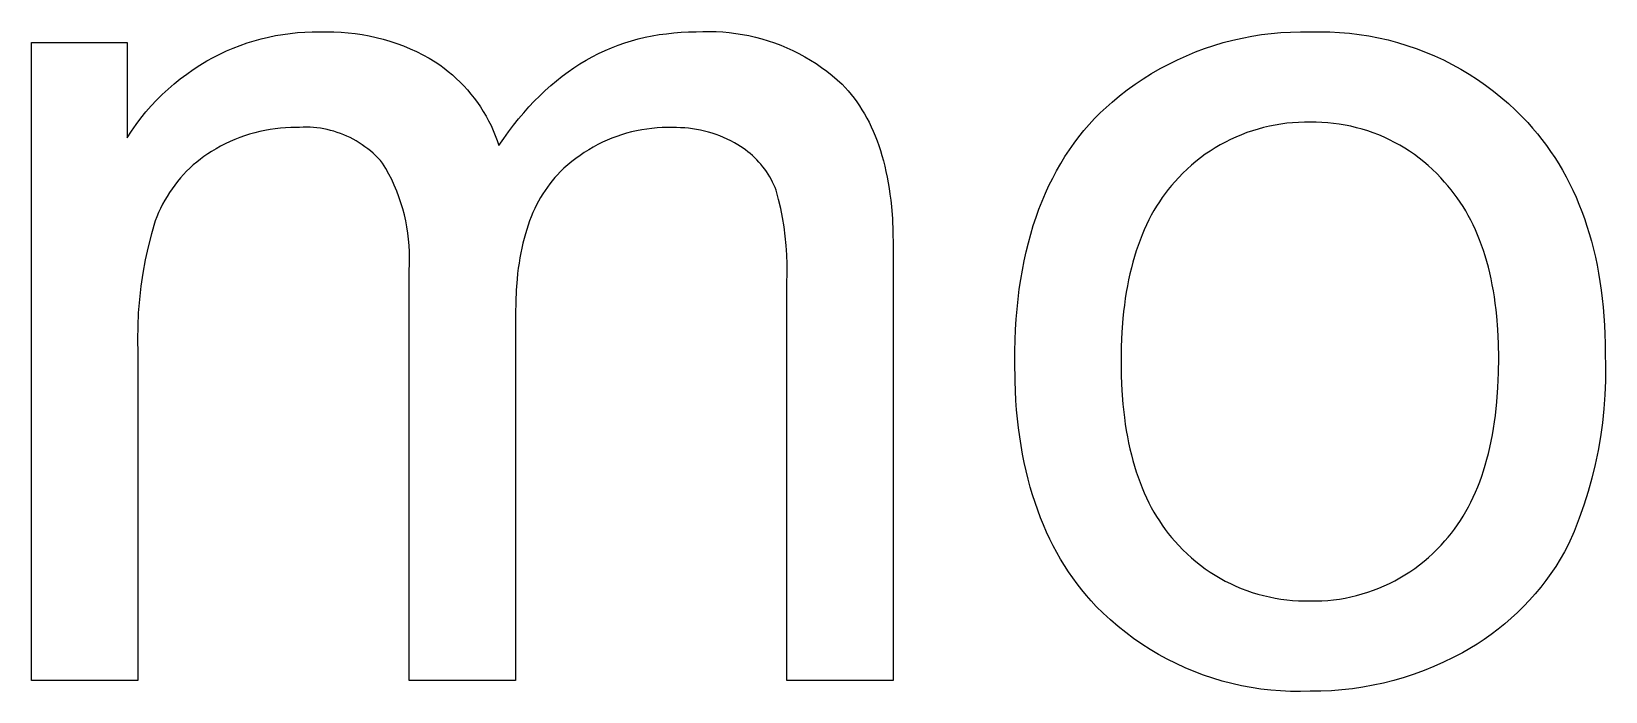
# Model space of a CAD drawing. Header units: millimetres. Extents: x 974 to 5700, y -47 to 3256.
# Drawn here: x 4264.2 to 4325.9, y 160.7 to 186.6 of the extents above; entities that cross this region are included whole.
import ezdxf

# ---------------------------------------------------------------- set-up
doc = ezdxf.new("R2010")
doc.units = ezdxf.units.MM
doc.header["$MEASUREMENT"] = 0
doc.layers.add('Domyslna', color=7, linetype='Continuous', true_color=0x000000)

msp = doc.modelspace()

# ---------------------------------------------------------------- linework, layer by layer
at = {"layer": 'Domyslna'}
for p, q in [((4274.598, 186.58), (4274.887, 186.6)), ((4274.887, 186.6), (4275.177, 186.609)), ((4275.177, 186.609), (4275.467, 186.609)), ((4275.467, 186.609), (4275.746, 186.616)), ((4275.746, 186.616), (4276.026, 186.613)), ((4276.026, 186.613), (4276.306, 186.6)), ((4276.306, 186.6), (4276.585, 186.578)), ((4289.654, 186.592), (4289.946, 186.605)), ((4289.946, 186.605), (4290.242, 186.609)), ((4290.242, 186.609), (4290.503, 186.622)), ((4290.503, 186.622), (4290.764, 186.625)), ((4290.764, 186.625), (4291.024, 186.62)), ((4291.024, 186.62), (4291.285, 186.606)), ((4291.285, 186.606), (4291.545, 186.583)), ((4313.198, 186.583), (4313.581, 186.604)), ((4313.581, 186.604), (4313.965, 186.613)), ((4313.965, 186.613), (4314.348, 186.609)), ((4314.348, 186.609), (4314.734, 186.616)), ((4314.734, 186.616), (4315.119, 186.609)), ((4315.119, 186.609), (4315.504, 186.59)), ((4264.153, 161.136), (4264.153, 186.191)), ((4264.153, 186.191), (4267.911, 186.191)), ((4267.911, 186.191), (4267.911, 182.453)), ((4272.072, 185.975), (4272.342, 186.08)), ((4272.342, 186.08), (4272.616, 186.176)), ((4272.616, 186.176), (4272.892, 186.262)), ((4272.892, 186.262), (4273.172, 186.339)), ((4273.172, 186.339), (4273.453, 186.406)), ((4273.453, 186.406), (4273.737, 186.464)), ((4273.737, 186.464), (4274.023, 186.513)), ((4274.023, 186.513), (4274.31, 186.551)), ((4274.31, 186.551), (4274.598, 186.58)), ((4276.585, 186.578), (4276.863, 186.546)), ((4276.863, 186.546), (4277.139, 186.505)), ((4277.139, 186.505), (4277.414, 186.454)), ((4277.414, 186.454), (4277.687, 186.393)), ((4277.687, 186.393), (4277.958, 186.323)), ((4277.958, 186.323), (4278.226, 186.243)), ((4278.226, 186.243), (4278.492, 186.155)), ((4278.492, 186.155), (4278.754, 186.057)), ((4278.754, 186.057), (4279.012, 185.95)), ((4286.666, 185.873), (4286.92, 185.982)), ((4286.92, 185.982), (4287.177, 186.082)), ((4287.177, 186.082), (4287.439, 186.174)), ((4287.439, 186.174), (4287.703, 186.256)), ((4287.703, 186.256), (4287.971, 186.33)), ((4287.971, 186.33), (4288.243, 186.396)), ((4288.243, 186.396), (4288.518, 186.452)), ((4288.518, 186.452), (4288.797, 186.5)), ((4288.797, 186.5), (4289.079, 186.539)), ((4289.079, 186.539), (4289.364, 186.57)), ((4289.364, 186.57), (4289.654, 186.592)), ((4291.545, 186.583), (4291.804, 186.551)), ((4291.804, 186.551), (4292.061, 186.511)), ((4292.061, 186.511), (4292.317, 186.461)), ((4292.317, 186.461), (4292.572, 186.403)), ((4292.572, 186.403), (4292.824, 186.337)), ((4292.824, 186.337), (4293.073, 186.261)), ((4293.073, 186.261), (4293.32, 186.178)), ((4293.32, 186.178), (4293.565, 186.086)), ((4293.565, 186.086), (4293.805, 185.985)), ((4293.805, 185.985), (4294.042, 185.877)), ((4310.202, 185.955), (4310.566, 186.077)), ((4310.566, 186.077), (4310.934, 186.186)), ((4310.934, 186.186), (4311.305, 186.284)), ((4311.305, 186.284), (4311.679, 186.369)), ((4311.679, 186.369), (4312.056, 186.441)), ((4312.056, 186.441), (4312.435, 186.501)), ((4312.435, 186.501), (4312.816, 186.548)), ((4312.816, 186.548), (4313.198, 186.583)), ((4315.504, 186.59), (4315.888, 186.556)), ((4315.888, 186.556), (4316.271, 186.51)), ((4316.271, 186.51), (4316.651, 186.45)), ((4316.651, 186.45), (4317.03, 186.377)), ((4317.03, 186.377), (4317.405, 186.291)), ((4317.405, 186.291), (4317.778, 186.192)), ((4317.778, 186.192), (4318.146, 186.08)), ((4318.146, 186.08), (4318.511, 185.955)), ((4270.763, 185.306), (4271.032, 185.467)), ((4271.032, 185.467), (4271.285, 185.607)), ((4271.285, 185.607), (4271.543, 185.739)), ((4271.543, 185.739), (4271.806, 185.861)), ((4271.806, 185.861), (4272.072, 185.975)), ((4279.012, 185.95), (4279.267, 185.834)), ((4279.267, 185.834), (4279.518, 185.709)), ((4279.518, 185.709), (4279.764, 185.576)), ((4279.764, 185.576), (4280.005, 185.435)), ((4280.005, 185.435), (4280.178, 185.316)), ((4285.684, 185.35), (4285.925, 185.494)), ((4285.925, 185.494), (4286.168, 185.629)), ((4286.168, 185.629), (4286.415, 185.755)), ((4286.415, 185.755), (4286.666, 185.873)), ((4294.042, 185.877), (4294.276, 185.76)), ((4294.276, 185.76), (4294.505, 185.636)), ((4294.505, 185.636), (4294.73, 185.503)), ((4294.73, 185.503), (4294.95, 185.364)), ((4294.95, 185.364), (4295.165, 185.217)), ((4308.794, 185.348), (4309.138, 185.517)), ((4309.138, 185.517), (4309.488, 185.675)), ((4309.488, 185.675), (4309.843, 185.821)), ((4309.843, 185.821), (4310.202, 185.955)), ((4318.511, 185.955), (4318.871, 185.818)), ((4318.871, 185.818), (4319.226, 185.668)), ((4319.226, 185.668), (4319.576, 185.506)), ((4319.576, 185.506), (4319.92, 185.332)), ((4269.752, 184.57), (4269.995, 184.767)), ((4269.995, 184.767), (4270.245, 184.955)), ((4270.245, 184.955), (4270.501, 185.135)), ((4270.501, 185.135), (4270.763, 185.306)), ((4280.178, 185.316), (4280.347, 185.191)), ((4280.347, 185.191), (4280.512, 185.06)), ((4280.512, 185.06), (4280.673, 184.924)), ((4280.673, 184.924), (4280.829, 184.783)), ((4280.829, 184.783), (4280.98, 184.637)), ((4284.759, 184.688), (4284.985, 184.867)), ((4284.985, 184.867), (4285.215, 185.037)), ((4285.215, 185.037), (4285.448, 185.198)), ((4285.448, 185.198), (4285.684, 185.35)), ((4295.165, 185.217), (4295.376, 185.062)), ((4295.376, 185.062), (4295.58, 184.901)), ((4295.58, 184.901), (4295.78, 184.732)), ((4307.479, 184.559), (4307.797, 184.772)), ((4307.797, 184.772), (4308.123, 184.975)), ((4308.123, 184.975), (4308.455, 185.167)), ((4308.455, 185.167), (4308.794, 185.348)), ((4319.92, 185.332), (4320.257, 185.146)), ((4320.257, 185.146), (4320.588, 184.948)), ((4320.588, 184.948), (4320.912, 184.739)), ((4269.066, 183.93), (4269.287, 184.151)), ((4269.287, 184.151), (4269.516, 184.364)), ((4269.516, 184.364), (4269.752, 184.57)), ((4280.98, 184.637), (4281.126, 184.486)), ((4281.126, 184.486), (4281.267, 184.33)), ((4281.267, 184.33), (4281.402, 184.169)), ((4281.402, 184.169), (4281.533, 184.004)), ((4284.102, 184.1), (4284.318, 184.305)), ((4284.318, 184.305), (4284.537, 184.501)), ((4284.537, 184.501), (4284.759, 184.688)), ((4295.78, 184.732), (4295.973, 184.557)), ((4295.973, 184.557), (4296.096, 184.427)), ((4296.096, 184.427), (4296.216, 184.292)), ((4296.216, 184.292), (4296.331, 184.153)), ((4296.331, 184.153), (4296.443, 184.009)), ((4306.863, 184.1), (4307.167, 184.334)), ((4307.167, 184.334), (4307.479, 184.559)), ((4320.912, 184.739), (4321.229, 184.519)), ((4321.229, 184.519), (4321.537, 184.288)), ((4321.537, 184.288), (4321.837, 184.047)), ((4268.647, 183.464), (4268.852, 183.701)), ((4268.852, 183.701), (4269.066, 183.93)), ((4281.533, 184.004), (4281.657, 183.834)), ((4281.657, 183.834), (4281.776, 183.661)), ((4281.776, 183.661), (4281.889, 183.483)), ((4283.476, 183.434), (4283.681, 183.665)), ((4283.681, 183.665), (4283.89, 183.887)), ((4283.89, 183.887), (4284.102, 184.1)), ((4296.443, 184.009), (4296.55, 183.862)), ((4296.55, 183.862), (4296.654, 183.709)), ((4296.654, 183.709), (4296.754, 183.553)), ((4296.754, 183.553), (4296.85, 183.392)), ((4306.105, 183.428), (4306.333, 183.645)), ((4306.333, 183.645), (4306.568, 183.856)), ((4306.568, 183.856), (4306.863, 184.1)), ((4321.837, 184.047), (4322.129, 183.795)), ((4322.129, 183.795), (4322.412, 183.533)), ((4322.412, 183.533), (4322.686, 183.262)), ((4268.082, 182.715), (4268.261, 182.971)), ((4268.261, 182.971), (4268.45, 183.221)), ((4268.45, 183.221), (4268.647, 183.464)), ((4281.889, 183.483), (4281.995, 183.302)), ((4281.995, 183.302), (4282.096, 183.117)), ((4282.096, 183.117), (4282.191, 182.929)), ((4282.191, 182.929), (4282.279, 182.738)), ((4282.882, 182.689), (4283.077, 182.946)), ((4283.077, 182.946), (4283.275, 183.195)), ((4283.275, 183.195), (4283.476, 183.434)), ((4296.85, 183.392), (4296.942, 183.227)), ((4296.942, 183.227), (4297.03, 183.058)), ((4297.03, 183.058), (4297.114, 182.884)), ((4305.467, 182.734), (4305.672, 182.972)), ((4305.672, 182.972), (4305.885, 183.203)), ((4305.885, 183.203), (4306.105, 183.428)), ((4312.746, 182.907), (4312.521, 182.855)), ((4312.972, 182.952), (4312.746, 182.907)), ((4313.199, 182.989), (4312.972, 182.952)), ((4313.428, 183.019), (4313.199, 182.989)), ((4313.657, 183.041), (4313.428, 183.019)), ((4313.888, 183.055), (4313.657, 183.041)), ((4314.118, 183.061), (4313.888, 183.055)), ((4314.348, 183.06), (4314.118, 183.061)), ((4314.578, 183.06), (4314.348, 183.06)), ((4314.807, 183.053), (4314.578, 183.06)), ((4315.036, 183.038), (4314.807, 183.053)), ((4315.264, 183.015), (4315.036, 183.038)), ((4315.491, 182.985), (4315.264, 183.015)), ((4315.717, 182.947), (4315.491, 182.985)), ((4315.942, 182.901), (4315.717, 182.947)), ((4316.165, 182.848), (4315.942, 182.901)), ((4322.686, 183.262), (4322.885, 183.05)), ((4322.885, 183.05), (4323.078, 182.833)), ((4267.911, 182.453), (4268.082, 182.715)), ((4271.947, 182.302), (4271.761, 182.214)), ((4272.136, 182.383), (4271.947, 182.302)), ((4272.327, 182.458), (4272.136, 182.383)), ((4272.521, 182.527), (4272.327, 182.458)), ((4272.717, 182.589), (4272.521, 182.527)), ((4272.914, 182.645), (4272.717, 182.589)), ((4273.114, 182.694), (4272.914, 182.645)), ((4273.315, 182.736), (4273.114, 182.694)), ((4273.517, 182.772), (4273.315, 182.736)), ((4273.721, 182.801), (4273.517, 182.772)), ((4273.925, 182.824), (4273.721, 182.801)), ((4274.13, 182.84), (4273.925, 182.824)), ((4274.335, 182.849), (4274.13, 182.84)), ((4274.54, 182.851), (4274.335, 182.849)), ((4274.676, 182.861), (4274.54, 182.851)), ((4274.813, 182.867), (4274.676, 182.861)), ((4274.949, 182.867), (4274.813, 182.867)), ((4275.086, 182.864), (4274.949, 182.867)), ((4275.222, 182.855), (4275.086, 182.864)), ((4275.358, 182.842), (4275.222, 182.855)), ((4275.493, 182.824), (4275.358, 182.842)), ((4275.628, 182.801), (4275.493, 182.824)), ((4275.762, 182.774), (4275.628, 182.801)), ((4275.894, 182.742), (4275.762, 182.774)), ((4276.026, 182.706), (4275.894, 182.742)), ((4276.156, 182.665), (4276.026, 182.706)), ((4276.285, 182.619), (4276.156, 182.665)), ((4276.412, 182.569), (4276.285, 182.619)), ((4276.537, 182.515), (4276.412, 182.569)), ((4276.661, 182.457), (4276.537, 182.515)), ((4276.782, 182.394), (4276.661, 182.457)), ((4276.901, 182.327), (4276.782, 182.394)), ((4277.018, 182.256), (4276.901, 182.327)), ((4282.279, 182.738), (4282.36, 182.545)), ((4282.36, 182.545), (4282.435, 182.348)), ((4282.435, 182.348), (4282.504, 182.149)), ((4282.504, 182.149), (4282.691, 182.424)), ((4282.691, 182.424), (4282.882, 182.689)), ((4286.747, 182.357), (4286.562, 182.273)), ((4286.935, 182.435), (4286.747, 182.357)), ((4287.125, 182.506), (4286.935, 182.435)), ((4287.318, 182.571), (4287.125, 182.506)), ((4287.512, 182.629), (4287.318, 182.571)), ((4287.708, 182.681), (4287.512, 182.629)), ((4287.906, 182.726), (4287.708, 182.681)), ((4288.106, 182.764), (4287.906, 182.726)), ((4288.306, 182.795), (4288.106, 182.764)), ((4288.508, 182.82), (4288.306, 182.795)), ((4288.71, 182.838), (4288.508, 182.82)), ((4288.913, 182.849), (4288.71, 182.838)), ((4289.116, 182.853), (4288.913, 182.849)), ((4289.319, 182.851), (4289.116, 182.853)), ((4289.477, 182.852), (4289.319, 182.851)), ((4289.635, 182.848), (4289.477, 182.852)), ((4289.793, 182.838), (4289.635, 182.848)), ((4289.95, 182.824), (4289.793, 182.838)), ((4290.107, 182.804), (4289.95, 182.824)), ((4290.263, 182.779), (4290.107, 182.804)), ((4290.418, 182.749), (4290.263, 182.779)), ((4290.572, 182.714), (4290.418, 182.749)), ((4290.725, 182.673), (4290.572, 182.714)), ((4290.876, 182.628), (4290.725, 182.673)), ((4291.026, 182.578), (4290.876, 182.628)), ((4291.174, 182.522), (4291.026, 182.578)), ((4291.32, 182.462), (4291.174, 182.522)), ((4291.464, 182.397), (4291.32, 182.462)), ((4291.606, 182.327), (4291.464, 182.397)), ((4291.745, 182.253), (4291.606, 182.327)), ((4297.114, 182.884), (4297.194, 182.706)), ((4297.194, 182.706), (4297.271, 182.524)), ((4297.271, 182.524), (4297.343, 182.337)), ((4297.343, 182.337), (4297.412, 182.146)), ((4305.079, 182.236), (4305.269, 182.488)), ((4305.269, 182.488), (4305.467, 182.734)), ((4311.017, 182.283), (4310.814, 182.173)), ((4311.223, 182.386), (4311.017, 182.283)), ((4311.432, 182.482), (4311.223, 182.386)), ((4311.645, 182.571), (4311.432, 182.482)), ((4311.86, 182.653), (4311.645, 182.571)), ((4312.078, 182.728), (4311.86, 182.653)), ((4312.299, 182.795), (4312.078, 182.728)), ((4312.521, 182.855), (4312.299, 182.795)), ((4316.386, 182.787), (4316.165, 182.848)), ((4316.606, 182.72), (4316.386, 182.787)), ((4316.822, 182.644), (4316.606, 182.72)), ((4317.036, 182.562), (4316.822, 182.644)), ((4317.247, 182.472), (4317.036, 182.562)), ((4317.455, 182.376), (4317.247, 182.472)), ((4317.66, 182.272), (4317.455, 182.376)), ((4323.078, 182.833), (4323.264, 182.612)), ((4323.264, 182.612), (4323.445, 182.385)), ((4323.445, 182.385), (4323.618, 182.153)), ((4270.924, 181.718), (4270.781, 181.611)), ((4271.072, 181.819), (4270.924, 181.718)), ((4271.222, 181.916), (4271.072, 181.819)), ((4271.399, 182.021), (4271.222, 181.916)), ((4271.578, 182.121), (4271.399, 182.021)), ((4271.761, 182.214), (4271.578, 182.121)), ((4277.132, 182.181), (4277.018, 182.256)), ((4277.243, 182.102), (4277.132, 182.181)), ((4277.352, 182.019), (4277.243, 182.102)), ((4277.457, 181.933), (4277.352, 182.019)), ((4277.56, 181.843), (4277.457, 181.933)), ((4277.66, 181.75), (4277.56, 181.843)), ((4277.756, 181.653), (4277.66, 181.75)), ((4285.686, 181.762), (4285.522, 181.643)), ((4285.854, 181.876), (4285.686, 181.762)), ((4286.026, 181.984), (4285.854, 181.876)), ((4286.202, 182.087), (4286.026, 181.984)), ((4286.381, 182.183), (4286.202, 182.087)), ((4286.562, 182.273), (4286.381, 182.183)), ((4291.882, 182.174), (4291.745, 182.253)), ((4291.983, 182.112), (4291.882, 182.174)), ((4292.083, 182.046), (4291.983, 182.112)), ((4292.18, 181.977), (4292.083, 182.046)), ((4292.274, 181.905), (4292.18, 181.977)), ((4292.367, 181.83), (4292.274, 181.905)), ((4292.456, 181.751), (4292.367, 181.83)), ((4292.543, 181.67), (4292.456, 181.751)), ((4292.627, 181.586), (4292.543, 181.67)), ((4297.412, 182.146), (4297.476, 181.95)), ((4297.476, 181.95), (4297.537, 181.751)), ((4297.537, 181.751), (4297.594, 181.546)), ((4304.553, 181.437), (4304.721, 181.711)), ((4304.721, 181.711), (4304.896, 181.977)), ((4304.896, 181.977), (4305.079, 182.236)), ((4310.044, 181.666), (4309.863, 181.524)), ((4310.23, 181.803), (4310.044, 181.666)), ((4310.421, 181.932), (4310.23, 181.803)), ((4310.615, 182.056), (4310.421, 181.932)), ((4310.814, 182.173), (4310.615, 182.056)), ((4317.861, 182.162), (4317.66, 182.272)), ((4318.058, 182.044), (4317.861, 182.162)), ((4318.251, 181.921), (4318.058, 182.044)), ((4318.44, 181.791), (4318.251, 181.921)), ((4318.624, 181.654), (4318.44, 181.791)), ((4323.618, 182.153), (4323.786, 181.917)), ((4323.786, 181.917), (4323.947, 181.675)), ((4323.947, 181.675), (4324.102, 181.429)), ((4270.244, 181.138), (4270.12, 181.008)), ((4270.372, 181.263), (4270.244, 181.138)), ((4270.504, 181.383), (4270.372, 181.263)), ((4270.641, 181.499), (4270.504, 181.383)), ((4270.781, 181.611), (4270.641, 181.499)), ((4277.849, 181.553), (4277.756, 181.653)), ((4277.938, 181.45), (4277.849, 181.553)), ((4278.063, 181.24), (4277.938, 181.45)), ((4278.181, 181.025), (4278.063, 181.24)), ((4284.908, 181.112), (4284.8, 181.001)), ((4285.055, 181.252), (4284.908, 181.112)), ((4285.206, 181.388), (4285.055, 181.252)), ((4285.362, 181.518), (4285.206, 181.388)), ((4285.522, 181.643), (4285.362, 181.518)), ((4292.709, 181.499), (4292.627, 181.586)), ((4292.787, 181.409), (4292.709, 181.499)), ((4292.862, 181.317), (4292.787, 181.409)), ((4292.934, 181.222), (4292.862, 181.317)), ((4293.003, 181.125), (4292.934, 181.222)), ((4293.068, 181.025), (4293.003, 181.125)), ((4297.594, 181.546), (4297.647, 181.338)), ((4297.647, 181.338), (4297.696, 181.125)), ((4297.696, 181.125), (4297.741, 180.908)), ((4304.24, 180.87), (4304.393, 181.157)), ((4304.393, 181.157), (4304.553, 181.437)), ((4309.349, 181.061), (4309.189, 180.896)), ((4309.515, 181.221), (4309.349, 181.061)), ((4309.687, 181.376), (4309.515, 181.221)), ((4309.863, 181.524), (4309.687, 181.376)), ((4318.804, 181.512), (4318.624, 181.654)), ((4318.979, 181.364), (4318.804, 181.512)), ((4319.149, 181.209), (4318.979, 181.364)), ((4319.313, 181.05), (4319.149, 181.209)), ((4319.472, 180.884), (4319.313, 181.05)), ((4324.102, 181.429), (4324.251, 181.177)), ((4324.251, 181.177), (4324.393, 180.92)), ((4269.67, 180.452), (4269.57, 180.304)), ((4269.776, 180.597), (4269.67, 180.452)), ((4269.886, 180.738), (4269.776, 180.597)), ((4270.001, 180.875), (4269.886, 180.738)), ((4270.12, 181.008), (4270.001, 180.875)), ((4278.292, 180.807), (4278.181, 181.025)), ((4278.394, 180.585), (4278.292, 180.807)), ((4278.489, 180.36), (4278.394, 180.585)), ((4284.403, 180.517), (4284.312, 180.386)), ((4284.497, 180.644), (4284.403, 180.517)), ((4284.595, 180.767), (4284.497, 180.644)), ((4284.696, 180.886), (4284.595, 180.767)), ((4284.8, 181.001), (4284.696, 180.886)), ((4293.13, 180.924), (4293.068, 181.025)), ((4293.189, 180.82), (4293.13, 180.924)), ((4293.244, 180.715), (4293.189, 180.82)), ((4293.295, 180.607), (4293.244, 180.715)), ((4293.343, 180.498), (4293.295, 180.607)), ((4293.387, 180.388), (4293.343, 180.498)), ((4297.741, 180.908), (4297.782, 180.687)), ((4297.782, 180.687), (4297.819, 180.461)), ((4297.819, 180.461), (4297.852, 180.231)), ((4303.956, 180.275), (4304.094, 180.576)), ((4304.094, 180.576), (4304.24, 180.87)), ((4308.778, 180.424), (4308.657, 180.267)), ((4308.904, 180.577), (4308.778, 180.424)), ((4309.034, 180.725), (4308.904, 180.577)), ((4309.189, 180.896), (4309.034, 180.725)), ((4319.625, 180.714), (4319.472, 180.884)), ((4319.756, 180.565), (4319.625, 180.714)), ((4319.882, 180.412), (4319.756, 180.565)), ((4324.393, 180.92), (4324.529, 180.659)), ((4324.529, 180.659), (4324.659, 180.392)), ((4269.299, 179.84), (4269.22, 179.68)), ((4269.384, 179.998), (4269.299, 179.84)), ((4269.474, 180.152), (4269.384, 179.998)), ((4269.57, 180.304), (4269.474, 180.152)), ((4278.577, 180.131), (4278.489, 180.36)), ((4278.656, 179.9), (4278.577, 180.131)), ((4278.727, 179.666), (4278.656, 179.9)), ((4283.983, 179.821), (4283.909, 179.669)), ((4284.06, 179.968), (4283.983, 179.821)), ((4284.14, 180.112), (4284.06, 179.968)), ((4284.224, 180.251), (4284.14, 180.112)), ((4284.312, 180.386), (4284.224, 180.251)), ((4293.481, 180.033), (4293.387, 180.388)), ((4293.564, 179.675), (4293.481, 180.033)), ((4297.852, 180.231), (4297.882, 179.997)), ((4297.882, 179.997), (4297.907, 179.758)), ((4303.702, 179.652), (4303.825, 179.967)), ((4303.825, 179.967), (4303.956, 180.275)), ((4308.426, 179.938), (4308.317, 179.766)), ((4308.539, 180.105), (4308.426, 179.938)), ((4308.657, 180.267), (4308.539, 180.105)), ((4320.005, 180.255), (4319.882, 180.412)), ((4320.123, 180.093), (4320.005, 180.255)), ((4320.237, 179.927), (4320.123, 180.093)), ((4320.347, 179.757), (4320.237, 179.927)), ((4324.659, 180.392), (4324.782, 180.121)), ((4324.782, 180.121), (4324.899, 179.844)), ((4324.899, 179.844), (4325.01, 179.562)), ((4269.077, 179.351), (4269.014, 179.184)), ((4269.145, 179.517), (4269.077, 179.351)), ((4269.22, 179.68), (4269.145, 179.517)), ((4278.789, 179.43), (4278.727, 179.666)), ((4278.844, 179.191), (4278.789, 179.43)), ((4278.89, 178.951), (4278.844, 179.191)), ((4283.708, 179.19), (4283.648, 179.022)), ((4283.772, 179.354), (4283.708, 179.19)), ((4283.839, 179.514), (4283.772, 179.354)), ((4283.909, 179.669), (4283.839, 179.514)), ((4293.635, 179.315), (4293.564, 179.675)), ((4293.694, 178.953), (4293.635, 179.315)), ((4297.907, 179.758), (4297.946, 179.267)), ((4297.946, 179.267), (4297.97, 178.76)), ((4303.478, 179.001), (4303.587, 179.33)), ((4303.587, 179.33), (4303.702, 179.652)), ((4308.014, 179.224), (4307.921, 179.034)), ((4308.11, 179.409), (4308.014, 179.224)), ((4308.211, 179.59), (4308.11, 179.409)), ((4308.317, 179.766), (4308.211, 179.59)), ((4320.452, 179.582), (4320.347, 179.757)), ((4320.554, 179.403), (4320.452, 179.582)), ((4320.651, 179.22), (4320.554, 179.403)), ((4320.745, 179.032), (4320.651, 179.22)), ((4325.01, 179.562), (4325.114, 179.276)), ((4325.114, 179.276), (4325.212, 178.984)), ((4268.865, 178.68), (4268.734, 178.171)), ((4269.014, 179.184), (4268.865, 178.68)), ((4278.928, 178.71), (4278.89, 178.951)), ((4278.957, 178.467), (4278.928, 178.71)), ((4283.539, 178.674), (4283.489, 178.494)), ((4283.592, 178.85), (4283.539, 178.674)), ((4283.648, 179.022), (4283.592, 178.85)), ((4293.742, 178.589), (4293.694, 178.953)), ((4293.777, 178.224), (4293.742, 178.589)), ((4297.97, 178.76), (4297.978, 178.234)), ((4303.284, 178.322), (4303.378, 178.665)), ((4303.378, 178.665), (4303.478, 179.001)), ((4307.748, 178.64), (4307.667, 178.436)), ((4307.832, 178.839), (4307.748, 178.64)), ((4307.921, 179.034), (4307.832, 178.839)), ((4320.834, 178.84), (4320.745, 179.032)), ((4320.919, 178.644), (4320.834, 178.84)), ((4321, 178.443), (4320.919, 178.644)), ((4325.212, 178.984), (4325.304, 178.688)), ((4325.304, 178.688), (4325.389, 178.386)), ((4268.734, 178.171), (4268.62, 177.658)), ((4278.978, 178.223), (4278.957, 178.467)), ((4278.991, 177.979), (4278.978, 178.223)), ((4278.995, 177.735), (4278.991, 177.979)), ((4283.4, 178.121), (4283.36, 177.929)), ((4283.443, 178.31), (4283.4, 178.121)), ((4283.489, 178.494), (4283.443, 178.31)), ((4293.801, 177.857), (4293.777, 178.224)), ((4297.978, 178.234), (4297.978, 161.136)), ((4303.12, 177.615), (4303.199, 177.972)), ((4303.199, 177.972), (4303.284, 178.322)), ((4307.519, 178.014), (4307.451, 177.796)), ((4307.591, 178.227), (4307.519, 178.014)), ((4307.667, 178.436), (4307.591, 178.227)), ((4321.076, 178.239), (4321, 178.443)), ((4321.149, 178.029), (4321.076, 178.239)), ((4321.217, 177.816), (4321.149, 178.029)), ((4325.389, 178.386), (4325.468, 178.08)), ((4325.468, 178.08), (4325.541, 177.768)), ((4268.62, 177.658), (4268.525, 177.141)), ((4278.977, 177.246), (4278.99, 177.49)), ((4278.99, 177.49), (4278.995, 177.735)), ((4283.292, 177.532), (4283.263, 177.327)), ((4283.324, 177.732), (4283.292, 177.532)), ((4283.36, 177.929), (4283.324, 177.732)), ((4293.813, 177.49), (4293.801, 177.857)), ((4293.813, 177.123), (4293.813, 177.49)), ((4303.049, 177.252), (4303.12, 177.615)), ((4307.327, 177.346), (4307.272, 177.114)), ((4307.387, 177.573), (4307.327, 177.346)), ((4307.451, 177.796), (4307.387, 177.573)), ((4321.281, 177.598), (4321.217, 177.816)), ((4321.341, 177.376), (4321.281, 177.598)), ((4321.397, 177.15), (4321.341, 177.376)), ((4325.541, 177.768), (4325.607, 177.452)), ((4325.607, 177.452), (4325.667, 177.13)), ((4268.525, 177.141), (4268.447, 176.621)), ((4278.977, 161.136), (4278.977, 177.246)), ((4283.215, 176.906), (4283.181, 176.468)), ((4283.237, 177.119), (4283.215, 176.906)), ((4283.263, 177.327), (4283.237, 177.119)), ((4293.802, 176.757), (4293.813, 177.123)), ((4293.802, 161.136), (4293.802, 176.757)), ((4302.93, 176.503), (4302.986, 176.881)), ((4302.986, 176.881), (4303.049, 177.252)), ((4307.22, 176.878), (4307.173, 176.637)), ((4307.272, 177.114), (4307.22, 176.878)), ((4321.449, 176.919), (4321.397, 177.15)), ((4321.497, 176.684), (4321.449, 176.919)), ((4325.667, 177.13), (4325.721, 176.804)), ((4325.721, 176.804), (4325.769, 176.473)), ((4268.387, 176.099), (4268.345, 175.576)), ((4268.447, 176.621), (4268.387, 176.099)), ((4283.181, 176.468), (4283.16, 176.013)), ((4302.841, 175.727), (4302.882, 176.118)), ((4302.882, 176.118), (4302.93, 176.503)), ((4307.09, 176.14), (4307.055, 175.885)), ((4307.129, 176.391), (4307.09, 176.14)), ((4307.173, 176.637), (4307.129, 176.391)), ((4321.54, 176.445), (4321.497, 176.684)), ((4321.58, 176.201), (4321.54, 176.445)), ((4321.615, 175.953), (4321.58, 176.201)), ((4325.769, 176.473), (4325.81, 176.136)), ((4325.81, 176.136), (4325.845, 175.795)), ((4268.345, 175.576), (4268.321, 175.051)), ((4283.16, 176.013), (4283.153, 175.543)), ((4283.153, 175.543), (4283.153, 161.136)), ((4302.807, 175.328), (4302.841, 175.727)), ((4307.024, 175.625), (4306.997, 175.361)), ((4307.055, 175.885), (4307.024, 175.625)), ((4321.646, 175.701), (4321.615, 175.953)), ((4321.673, 175.444), (4321.646, 175.701)), ((4325.845, 175.795), (4325.873, 175.448)), ((4268.321, 175.051), (4268.316, 174.525)), ((4302.762, 174.51), (4302.781, 174.922)), ((4302.781, 174.922), (4302.807, 175.328)), ((4306.997, 175.361), (4306.956, 174.818)), ((4321.715, 174.918), (4321.673, 175.444)), ((4321.739, 174.374), (4321.715, 174.918)), ((4325.873, 175.448), (4325.895, 175.097)), ((4325.895, 175.097), (4325.911, 174.741)), ((4268.316, 174.525), (4268.329, 174)), ((4302.751, 174.09), (4302.762, 174.51)), ((4306.931, 174.257), (4306.923, 173.677)), ((4306.956, 174.818), (4306.931, 174.257)), ((4321.748, 173.814), (4321.739, 174.374)), ((4325.911, 174.741), (4325.92, 174.379)), ((4325.92, 174.379), (4325.924, 174.013)), ((4268.329, 174), (4268.329, 161.136)), ((4302.747, 173.664), (4302.751, 174.09)), ((4302.76, 172.891), (4302.747, 173.664)), ((4306.923, 173.677), (4306.931, 173.096)), ((4321.739, 173.22), (4321.748, 173.814)), ((4325.924, 174.013), (4325.94, 173.461)), ((4306.931, 173.096), (4306.956, 172.534)), ((4321.715, 172.645), (4321.739, 173.22)), ((4325.94, 173.461), (4325.939, 172.909)), ((4302.797, 172.141), (4302.76, 172.891)), ((4306.956, 172.534), (4306.997, 171.991)), ((4321.673, 172.089), (4321.715, 172.645)), ((4325.939, 172.909), (4325.918, 172.358)), ((4302.825, 171.775), (4302.797, 172.141)), ((4302.86, 171.414), (4302.825, 171.775)), ((4306.997, 171.991), (4307.055, 171.466)), ((4321.616, 171.553), (4321.673, 172.089)), ((4325.879, 171.807), (4325.822, 171.258)), ((4325.918, 172.358), (4325.879, 171.807)), ((4302.9, 171.06), (4302.86, 171.414)), ((4307.055, 171.466), (4307.09, 171.211)), ((4307.09, 171.211), (4307.129, 170.96)), ((4321.542, 171.036), (4321.581, 171.292)), ((4321.581, 171.292), (4321.616, 171.553)), ((4325.822, 171.258), (4325.746, 170.711)), ((4302.947, 170.711), (4302.9, 171.06)), ((4303.001, 170.367), (4302.947, 170.711)), ((4307.129, 170.96), (4307.173, 170.714)), ((4307.173, 170.714), (4307.22, 170.472)), ((4321.399, 170.296), (4321.451, 170.538)), ((4321.451, 170.538), (4321.498, 170.784)), ((4321.498, 170.784), (4321.542, 171.036)), ((4325.746, 170.711), (4325.652, 170.167)), ((4303.06, 170.03), (4303.001, 170.367)), ((4303.126, 169.698), (4303.06, 170.03)), ((4307.22, 170.472), (4307.272, 170.235)), ((4307.272, 170.235), (4307.327, 170.003)), ((4307.327, 170.003), (4307.387, 169.775)), ((4321.284, 169.828), (4321.344, 170.06)), ((4321.344, 170.06), (4321.399, 170.296)), ((4325.652, 170.167), (4325.54, 169.627)), ((4303.198, 169.372), (4303.126, 169.698)), ((4303.276, 169.051), (4303.198, 169.372)), ((4307.387, 169.775), (4307.451, 169.552)), ((4307.451, 169.552), (4307.519, 169.334)), ((4307.519, 169.334), (4307.591, 169.12)), ((4321.08, 169.161), (4321.152, 169.379)), ((4321.152, 169.379), (4321.22, 169.601)), ((4321.22, 169.601), (4321.284, 169.828)), ((4325.54, 169.627), (4325.409, 169.091)), ((4303.36, 168.737), (4303.276, 169.051)), ((4303.451, 168.428), (4303.36, 168.737)), ((4307.591, 169.12), (4307.667, 168.911)), ((4307.667, 168.911), (4307.748, 168.706)), ((4307.748, 168.706), (4307.832, 168.507)), ((4320.839, 168.538), (4320.923, 168.741)), ((4320.923, 168.741), (4321.004, 168.949)), ((4321.004, 168.949), (4321.08, 169.161)), ((4325.409, 169.091), (4325.261, 168.559)), ((4303.548, 168.125), (4303.451, 168.428)), ((4303.651, 167.827), (4303.548, 168.125)), ((4307.832, 168.507), (4307.921, 168.311)), ((4307.921, 168.311), (4308.014, 168.121)), ((4308.014, 168.121), (4308.11, 167.935)), ((4320.56, 167.958), (4320.657, 168.147)), ((4320.657, 168.147), (4320.75, 168.34)), ((4320.75, 168.34), (4320.839, 168.538)), ((4325.261, 168.559), (4325.095, 168.033)), ((4303.76, 167.535), (4303.651, 167.827)), ((4303.876, 167.249), (4303.76, 167.535)), ((4308.11, 167.935), (4308.211, 167.753)), ((4308.211, 167.753), (4308.317, 167.577)), ((4308.317, 167.577), (4308.426, 167.405)), ((4320.245, 167.422), (4320.354, 167.596)), ((4320.354, 167.596), (4320.459, 167.775)), ((4320.459, 167.775), (4320.56, 167.958)), ((4324.911, 167.512), (4324.71, 166.998)), ((4325.095, 168.033), (4324.911, 167.512)), ((4303.998, 166.969), (4303.876, 167.249)), ((4304.126, 166.695), (4303.998, 166.969)), ((4308.426, 167.405), (4308.539, 167.237)), ((4308.539, 167.237), (4308.657, 167.074)), ((4308.657, 167.074), (4308.778, 166.916)), ((4308.778, 166.916), (4308.904, 166.763)), ((4319.767, 166.775), (4319.892, 166.929)), ((4319.892, 166.929), (4320.014, 167.089)), ((4320.014, 167.089), (4320.132, 167.253)), ((4320.132, 167.253), (4320.245, 167.422)), ((4324.71, 166.998), (4324.491, 166.491)), ((4304.261, 166.426), (4304.126, 166.695)), ((4304.401, 166.163), (4304.261, 166.426)), ((4308.904, 166.763), (4309.034, 166.614)), ((4309.034, 166.614), (4309.188, 166.442)), ((4309.188, 166.442), (4309.349, 166.276)), ((4309.349, 166.276), (4309.514, 166.116)), ((4319.16, 166.126), (4319.325, 166.287)), ((4319.325, 166.287), (4319.484, 166.453)), ((4319.484, 166.453), (4319.637, 166.625)), ((4319.637, 166.625), (4319.767, 166.775)), ((4324.491, 166.491), (4324.332, 166.195)), ((4304.548, 165.906), (4304.401, 166.163)), ((4304.702, 165.654), (4304.548, 165.906)), ((4304.861, 165.408), (4304.702, 165.654)), ((4309.514, 166.116), (4309.685, 165.961)), ((4309.685, 165.961), (4309.862, 165.812)), ((4309.862, 165.812), (4310.043, 165.669)), ((4310.043, 165.669), (4310.228, 165.532)), ((4318.451, 165.541), (4318.636, 165.678)), ((4318.636, 165.678), (4318.816, 165.822)), ((4318.816, 165.822), (4318.991, 165.971)), ((4318.991, 165.971), (4319.16, 166.126)), ((4323.985, 165.62), (4323.797, 165.341)), ((4324.163, 165.905), (4323.985, 165.62)), ((4324.332, 166.195), (4324.163, 165.905)), ((4305.027, 165.168), (4304.861, 165.408)), ((4305.199, 164.934), (4305.027, 165.168)), ((4310.228, 165.532), (4310.419, 165.401)), ((4310.419, 165.401), (4310.613, 165.277)), ((4310.613, 165.277), (4310.812, 165.16)), ((4310.812, 165.16), (4311.014, 165.049)), ((4311.014, 165.049), (4311.221, 164.946)), ((4317.464, 164.953), (4317.67, 165.057)), ((4317.67, 165.057), (4317.871, 165.168)), ((4317.871, 165.168), (4318.069, 165.286)), ((4318.069, 165.286), (4318.262, 165.41)), ((4318.262, 165.41), (4318.451, 165.541)), ((4323.601, 165.069), (4323.395, 164.803)), ((4323.797, 165.341), (4323.601, 165.069)), ((4305.377, 164.706), (4305.199, 164.934)), ((4305.562, 164.483), (4305.377, 164.706)), ((4305.752, 164.266), (4305.562, 164.483)), ((4311.221, 164.946), (4311.43, 164.849)), ((4311.43, 164.849), (4311.643, 164.759)), ((4311.643, 164.759), (4311.858, 164.677)), ((4311.858, 164.677), (4312.076, 164.602)), ((4312.076, 164.602), (4312.297, 164.534)), ((4312.297, 164.534), (4312.52, 164.474)), ((4312.52, 164.474), (4312.744, 164.421)), ((4312.744, 164.421), (4312.971, 164.376)), ((4312.971, 164.376), (4313.198, 164.339)), ((4315.495, 164.342), (4315.722, 164.38)), ((4315.722, 164.38), (4315.947, 164.425)), ((4315.947, 164.425), (4316.171, 164.478)), ((4316.171, 164.478), (4316.393, 164.539)), ((4316.393, 164.539), (4316.613, 164.607)), ((4316.613, 164.607), (4316.83, 164.683)), ((4316.83, 164.683), (4317.044, 164.766)), ((4317.044, 164.766), (4317.256, 164.856)), ((4317.256, 164.856), (4317.464, 164.953)), ((4323.18, 164.545), (4322.958, 164.293)), ((4323.395, 164.803), (4323.18, 164.545)), ((4305.949, 164.054), (4305.752, 164.266)), ((4306.225, 163.782), (4305.949, 164.054)), ((4306.51, 163.519), (4306.225, 163.782)), ((4313.198, 164.339), (4313.427, 164.309)), ((4313.427, 164.309), (4313.657, 164.287)), ((4313.657, 164.287), (4313.887, 164.273)), ((4313.887, 164.273), (4314.118, 164.267)), ((4314.118, 164.267), (4314.348, 164.268)), ((4314.348, 164.268), (4314.578, 164.267)), ((4314.578, 164.267), (4314.808, 164.274)), ((4314.808, 164.274), (4315.038, 164.289)), ((4315.038, 164.289), (4315.267, 164.311)), ((4315.267, 164.311), (4315.495, 164.342)), ((4322.487, 163.813), (4322.241, 163.585)), ((4322.727, 164.049), (4322.487, 163.813)), ((4322.958, 164.293), (4322.727, 164.049)), ((4306.805, 163.266), (4306.51, 163.519)), ((4307.107, 163.024), (4306.805, 163.266)), ((4321.725, 163.154), (4321.457, 162.952)), ((4321.987, 163.365), (4321.725, 163.154)), ((4322.241, 163.585), (4321.987, 163.365)), ((4307.418, 162.793), (4307.107, 163.024)), ((4307.737, 162.572), (4307.418, 162.793)), ((4308.064, 162.363), (4307.737, 162.572)), ((4320.901, 162.574), (4320.615, 162.399)), ((4321.182, 162.758), (4320.901, 162.574)), ((4321.457, 162.952), (4321.182, 162.758)), ((4308.397, 162.165), (4308.064, 162.363)), ((4308.738, 161.979), (4308.397, 162.165)), ((4309.084, 161.805), (4308.738, 161.979)), ((4319.955, 162.039), (4319.582, 161.857)), ((4320.322, 162.234), (4319.955, 162.039)), ((4320.615, 162.399), (4320.322, 162.234)), ((4309.437, 161.643), (4309.084, 161.805)), ((4309.794, 161.494), (4309.437, 161.643)), ((4310.157, 161.357), (4309.794, 161.494)), ((4310.525, 161.233), (4310.157, 161.357)), ((4318.428, 161.389), (4318.033, 161.259)), ((4318.818, 161.531), (4318.428, 161.389)), ((4319.202, 161.688), (4318.818, 161.531)), ((4319.582, 161.857), (4319.202, 161.688)), ((4268.329, 161.136), (4264.153, 161.136)), ((4283.153, 161.136), (4278.977, 161.136)), ((4297.978, 161.136), (4293.802, 161.136)), ((4310.896, 161.122), (4310.525, 161.233)), ((4311.271, 161.024), (4310.896, 161.122)), ((4311.65, 160.939), (4311.271, 161.024)), ((4312.031, 160.867), (4311.65, 160.939)), ((4312.414, 160.808), (4312.031, 160.867)), ((4312.799, 160.763), (4312.414, 160.808)), ((4313.186, 160.732), (4312.799, 160.763)), ((4313.573, 160.714), (4313.186, 160.732)), ((4313.961, 160.709), (4313.573, 160.714)), ((4314.348, 160.718), (4313.961, 160.709)), ((4314.764, 160.722), (4314.348, 160.718)), ((4315.179, 160.74), (4314.764, 160.722)), ((4315.593, 160.772), (4315.179, 160.74)), ((4316.006, 160.818), (4315.593, 160.772)), ((4316.417, 160.878), (4316.006, 160.818)), ((4316.825, 160.953), (4316.417, 160.878)), ((4317.231, 161.041), (4316.825, 160.953)), ((4317.634, 161.143), (4317.231, 161.041)), ((4318.033, 161.259), (4317.634, 161.143))]:
    msp.add_line(p, q, dxfattribs=at)

doc.saveas('drawing.dxf')
